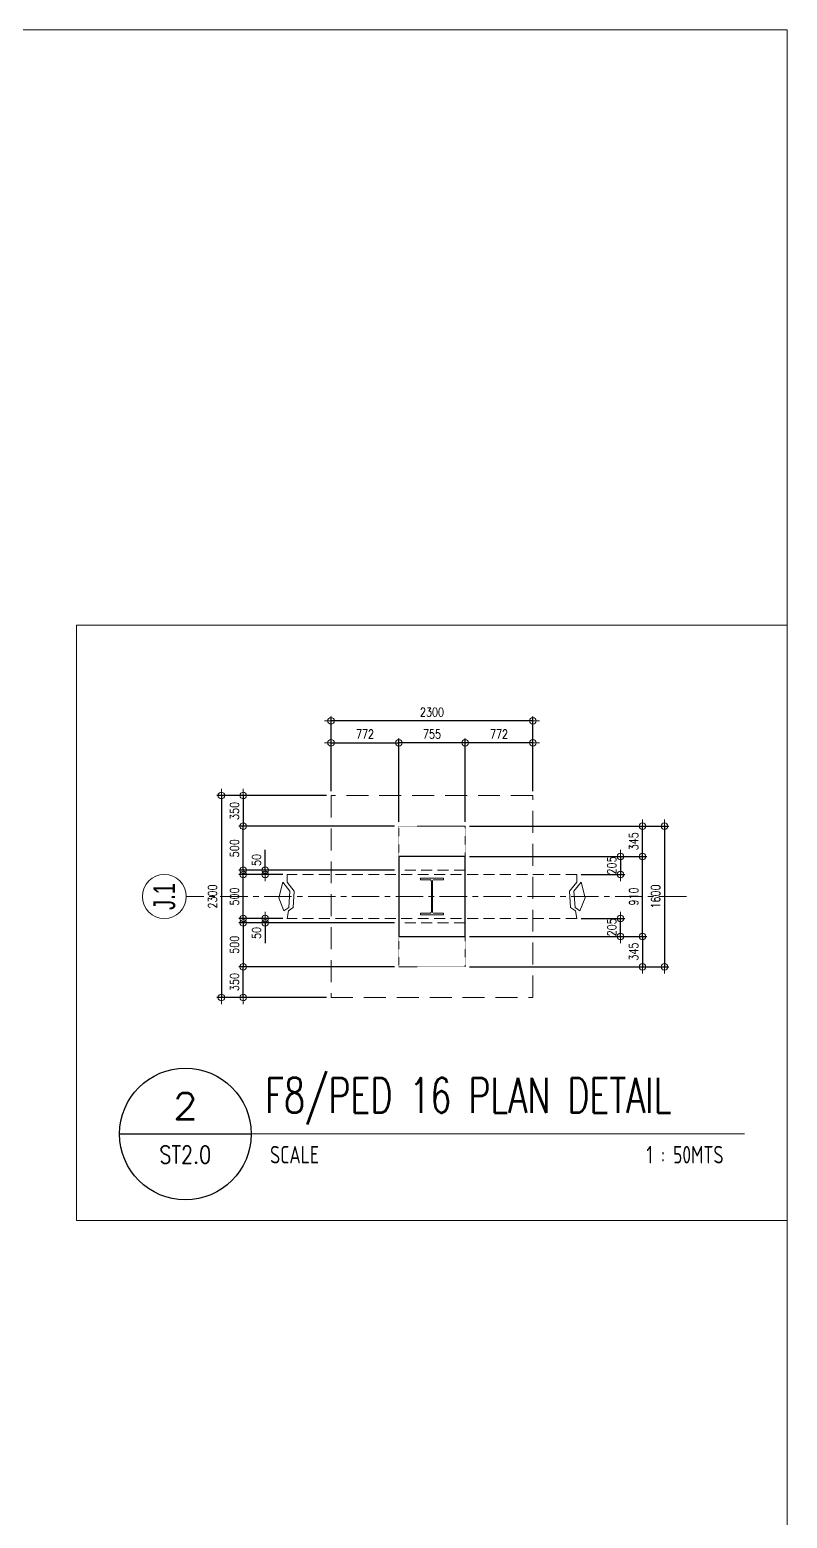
# Model space of a CAD drawing. Header units: millimetres. Extents: x 306431 to 569278, y -16030 to 119854.
# Drawn here: x 541204 to 549838, y 920 to 17870 of the extents above; entities that cross this region are included whole.
import ezdxf
from ezdxf.enums import TextEntityAlignment as Align

# ---------------------------------------------------------------- set-up
doc = ezdxf.new("R2010")
doc.units = ezdxf.units.MM
doc.header["$MEASUREMENT"] = 0
for name, pattern in [('CENTER', [2, 1.25, -0.25, 0.25, -0.25]), ('CENTER2', [28.575, 19.05, -3.175, 3.175, -3.175]), ('HIDDEN', [0.375, 0.25, -0.125])]:
    doc.linetypes.add(name, pattern=pattern)
doc.layers.get('0').update_dxf_attribs({"lineweight": 9})
for name, color, linetype, lineweight in [('A_LINE', 1, 'Continuous', 9), ('COLUMN', 7, 'Continuous', 13), ('GIRDER GIRT', 4, 'HIDDEN', 18), ('OUTLINE', 252, 'CENTER2', 9), ('PEDESTAL CONCRETE', 20, 'Continuous', 25), ('S-ANNO-DIMS', 252, 'Continuous', 5), ('S_foundation', 4, 'HIDDEN', 20), ('S_GRID LINES', 252, 'Continuous', 5), ('TEXT', 6, 'Continuous', 30)]:
    doc.layers.add(name, color=color, linetype=linetype, lineweight=lineweight)
doc.layers.add('S-DETL-GRID', color=62, linetype='Continuous', lineweight=9, plot=False)
doc.layers.add('TARGET-MAIN', color=1, linetype='Continuous')
doc.styles.add('240', font='simplex.shx', dxfattribs={"width": 0.8, "height": 40})
doc.styles.add('ARCHITEXT', font='architxt.shx', dxfattribs={"width": 0.85})
doc.styles.add('ARIALNW', font='ARIALN.TTF')
doc.styles.add('SIMPLEX', font='SIMPLEX.shx', dxfattribs={"width": 0.75, "height": 400})
doc.dimstyles.new('DIM_50', dxfattribs={"dimtxt": 100, "dimasz": 0.5, "dimexe": 50, "dimexo": 50, "dimgap": 50, "dimtad": 1, "dimdec": 0, "dimrnd": 1, "dimdsep": 46, "dimtxsty": '240', "dimblk1": 'ESCADIM_ARW', "dimblk2": 'ESCADIM_ARW', "dimsah": 1, "dimcen": 50, "dimclrd": 256, "dimclre": 256, "dimclrt": 52, "dimadec": 0, "dimazin": 0, "dimtfac": 1, "dimtdec": 0, "dimtofl": 0, "dimtmove": 0, "dimatfit": 3, "dimldrblk": 'ESCADIM_ARW', "dimfxl": 1, "dimtolj": 1, "dimtzin": 0, "dimarcsym": 0})

# ---------------------------------------------------------------- blocks, each defined once
blk = doc.blocks.new('ESCADIM_ARW')
at = {"color": 7}
blk.add_line((-150, 0), (150, 0), dxfattribs=at)
blk.add_circle((0, 0), 75, dxfattribs=at)
blk = doc.blocks.new('*D48')
at = {"layer": 'Defpoints', "color": 0, "transparency": 16777216}
for p in [(544638, 9150, 0), (543388, 6850), (544638, 6850, 0)]:
    blk.add_point(p, dxfattribs=at)
at = {"layer": 'S-ANNO-DIMS', "lineweight": -2, "transparency": 16777216}
for p, q in [((544588, 9150), (543338, 9150)), ((543388, 9150), (543388, 6851)), ((544588, 6850), (543338, 6850))]:
    blk.add_line(p, q, dxfattribs=at)
at = {"layer": 'S-ANNO-DIMS', "lineweight": -2, "transparency": 16777216, "xscale": 0.5, "yscale": 0.5, "zscale": 0.5}
for p, rotation in [((543388, 9150), 90), ((543388, 6850), 270)]:
    blk.add_blockref('ESCADIM_ARW', p, dxfattribs=dict(at, rotation=rotation))
at = {"layer": 'S-ANNO-DIMS', "color": 52, "transparency": 16777216, "insert": (543288, 8000), "char_height": 100, "attachment_point": 5, "rotation": 90, "style": '240'}
blk.add_mtext('\\A1;2300', dxfattribs=at)
blk = doc.blocks.new('*D49')
at = {"layer": 'Defpoints', "color": 0, "transparency": 16777216}
for p in [(543638, 8250), (544138, 8250, 0), (544138, 7750, 0)]:
    blk.add_point(p, dxfattribs=at)
at = {"layer": 'S-ANNO-DIMS', "lineweight": -2, "transparency": 16777216}
for p, q in [((544088, 8250), (543588, 8250)), ((543638, 7751), (543638, 8250)), ((544088, 7750), (543588, 7750))]:
    blk.add_line(p, q, dxfattribs=at)
at = {"layer": 'S-ANNO-DIMS', "lineweight": -2, "transparency": 16777216, "xscale": 0.5, "yscale": 0.5, "zscale": 0.5}
for p, rotation in [((543638, 8250), 90), ((543638, 7750), 270)]:
    blk.add_blockref('ESCADIM_ARW', p, dxfattribs=dict(at, rotation=rotation))
at = {"layer": 'S-ANNO-DIMS', "color": 52, "transparency": 16777216, "insert": (543538, 8000), "char_height": 100, "attachment_point": 5, "rotation": 90, "style": '240'}
blk.add_mtext('\\A1;500', dxfattribs=at)
blk = doc.blocks.new('*D50')
at = {"layer": 'Defpoints', "color": 0, "transparency": 16777216}
for p in [(544638, 10000), (544638, 9150), (546938, 9150, 0)]:
    blk.add_point(p, dxfattribs=at)
at = {"layer": 'S-ANNO-DIMS', "lineweight": -2, "transparency": 16777216}
for p, q in [((544638, 9200), (544638, 10050)), ((546938, 9200), (546938, 10050)), ((546938, 10000), (544639, 10000))]:
    blk.add_line(p, q, dxfattribs=at)
at = {"layer": 'S-ANNO-DIMS', "lineweight": -2, "transparency": 16777216, "xscale": 0.5, "yscale": 0.5, "zscale": 0.5, "rotation": 180}
blk.add_blockref('ESCADIM_ARW', (544638, 10000), dxfattribs=at)
at = {"layer": 'S-ANNO-DIMS', "lineweight": -2, "transparency": 16777216, "xscale": 0.5, "yscale": 0.5, "zscale": 0.5}
blk.add_blockref('ESCADIM_ARW', (546938, 10000), dxfattribs=at)
at = {"layer": 'S-ANNO-DIMS', "color": 52, "transparency": 16777216, "insert": (545788, 10100), "char_height": 100, "attachment_point": 5, "style": '240'}
blk.add_mtext('\\A1;2300', dxfattribs=at)
blk = doc.blocks.new('*D51')
at = {"layer": 'Defpoints', "color": 0, "transparency": 16777216}
for p in [(545411, 9750), (544638, 9150, 0), (545411, 8800, 0)]:
    blk.add_point(p, dxfattribs=at)
at = {"layer": 'S-ANNO-DIMS', "lineweight": -2, "transparency": 16777216}
for p, q in [((544638, 9200), (544638, 9800)), ((544639, 9750), (545410, 9750)), ((545411, 8850), (545411, 9800))]:
    blk.add_line(p, q, dxfattribs=at)
at = {"layer": 'S-ANNO-DIMS', "lineweight": -2, "transparency": 16777216, "xscale": 0.5, "yscale": 0.5, "zscale": 0.5, "rotation": 180}
blk.add_blockref('ESCADIM_ARW', (544638, 9750), dxfattribs=at)
at = {"layer": 'S-ANNO-DIMS', "lineweight": -2, "transparency": 16777216, "xscale": 0.5, "yscale": 0.5, "zscale": 0.5}
blk.add_blockref('ESCADIM_ARW', (545411, 9750), dxfattribs=at)
at = {"layer": 'S-ANNO-DIMS', "color": 52, "transparency": 16777216, "insert": (545025, 9850), "char_height": 100, "attachment_point": 5, "style": '240'}
blk.add_mtext('\\A1;772', dxfattribs=at)
blk = doc.blocks.new('*D52')
at = {"layer": 'Defpoints', "color": 0, "transparency": 16777216}
for p in [(543888, 7750), (544138, 7750, 0), (545411, 7700, 0)]:
    blk.add_point(p, dxfattribs=at)
at = {"layer": 'S-ANNO-DIMS', "lineweight": -2, "transparency": 16777216}
for p, q in [((544088, 7750), (543838, 7750)), ((545361, 7700), (543838, 7700)), ((543888, 7751), (543888, 7751)), ((543888, 7700), (543888, 7470))]:
    blk.add_line(p, q, dxfattribs=at)
at = {"layer": 'S-ANNO-DIMS', "lineweight": -2, "transparency": 16777216, "xscale": 0.5, "yscale": 0.5, "zscale": 0.5}
for p, rotation in [((543888, 7750), 270), ((543888, 7700), 90)]:
    blk.add_blockref('ESCADIM_ARW', p, dxfattribs=dict(at, rotation=rotation))
at = {"layer": 'S-ANNO-DIMS', "color": 52, "transparency": 16777216, "insert": (543788, 7584), "char_height": 100, "attachment_point": 5, "rotation": 90, "style": '240'}
blk.add_mtext('\\A1;50', dxfattribs=at)
blk = doc.blocks.new('*D53')
at = {"layer": 'Defpoints', "color": 0, "transparency": 16777216}
for p in [(545411, 7700, 0), (543638, 7200), (545411, 7200, 0)]:
    blk.add_point(p, dxfattribs=at)
at = {"layer": 'S-ANNO-DIMS', "lineweight": -2, "transparency": 16777216}
for p, q in [((545361, 7700), (543588, 7700)), ((543638, 7700), (543638, 7201)), ((545361, 7200), (543588, 7200))]:
    blk.add_line(p, q, dxfattribs=at)
at = {"layer": 'S-ANNO-DIMS', "lineweight": -2, "transparency": 16777216, "xscale": 0.5, "yscale": 0.5, "zscale": 0.5}
for p, rotation in [((543638, 7700), 90), ((543638, 7200), 270)]:
    blk.add_blockref('ESCADIM_ARW', p, dxfattribs=dict(at, rotation=rotation))
at = {"layer": 'S-ANNO-DIMS', "color": 52, "transparency": 16777216, "insert": (543538, 7450), "char_height": 100, "attachment_point": 5, "rotation": 90, "style": '240'}
blk.add_mtext('\\A1;500', dxfattribs=at)
blk = doc.blocks.new('*D54')
at = {"layer": 'Defpoints', "color": 0, "transparency": 16777216}
for p in [(543888, 8250), (544138, 8250, 0), (545411, 8300, 0)]:
    blk.add_point(p, dxfattribs=at)
at = {"layer": 'S-ANNO-DIMS', "lineweight": -2, "transparency": 16777216}
for p, q in [((543888, 8301), (543888, 8531)), ((545361, 8300), (543838, 8300)), ((544088, 8250), (543838, 8250)), ((543888, 8250), (543888, 8249))]:
    blk.add_line(p, q, dxfattribs=at)
at = {"layer": 'S-ANNO-DIMS', "lineweight": -2, "transparency": 16777216, "xscale": 0.5, "yscale": 0.5, "zscale": 0.5}
for p, rotation in [((543888, 8300), 270), ((543888, 8250), 90)]:
    blk.add_blockref('ESCADIM_ARW', p, dxfattribs=dict(at, rotation=rotation))
at = {"layer": 'S-ANNO-DIMS', "color": 52, "transparency": 16777216, "insert": (543788, 8416), "char_height": 100, "attachment_point": 5, "rotation": 90, "style": '240'}
blk.add_mtext('\\A1;50', dxfattribs=at)
blk = doc.blocks.new('*D55')
at = {"layer": 'Defpoints', "color": 0, "transparency": 16777216}
for p in [(543638, 8800), (545411, 8800, 0), (545411, 8300, 0)]:
    blk.add_point(p, dxfattribs=at)
at = {"layer": 'S-ANNO-DIMS', "lineweight": -2, "transparency": 16777216}
for p, q in [((545361, 8800), (543588, 8800)), ((543638, 8301), (543638, 8800)), ((545361, 8300), (543588, 8300))]:
    blk.add_line(p, q, dxfattribs=at)
at = {"layer": 'S-ANNO-DIMS', "lineweight": -2, "transparency": 16777216, "xscale": 0.5, "yscale": 0.5, "zscale": 0.5}
for p, rotation in [((543638, 8800), 90), ((543638, 8300), 270)]:
    blk.add_blockref('ESCADIM_ARW', p, dxfattribs=dict(at, rotation=rotation))
at = {"layer": 'S-ANNO-DIMS', "color": 52, "transparency": 16777216, "insert": (543538, 8550), "char_height": 100, "attachment_point": 5, "rotation": 90, "style": '240'}
blk.add_mtext('\\A1;500', dxfattribs=at)
blk = doc.blocks.new('*D56')
at = {"layer": 'Defpoints', "color": 0, "transparency": 16777216}
for p in [(545411, 9750), (545411, 8800, 0), (546166, 8800, 0)]:
    blk.add_point(p, dxfattribs=at)
at = {"layer": 'S-ANNO-DIMS', "lineweight": -2, "transparency": 16777216}
for p, q in [((545411, 8850), (545411, 9800)), ((546165, 9750), (545411, 9750)), ((546166, 8850), (546166, 9800))]:
    blk.add_line(p, q, dxfattribs=at)
at = {"layer": 'S-ANNO-DIMS', "lineweight": -2, "transparency": 16777216, "xscale": 0.5, "yscale": 0.5, "zscale": 0.5, "rotation": 180}
blk.add_blockref('ESCADIM_ARW', (545411, 9750), dxfattribs=at)
at = {"layer": 'S-ANNO-DIMS', "lineweight": -2, "transparency": 16777216, "xscale": 0.5, "yscale": 0.5, "zscale": 0.5}
blk.add_blockref('ESCADIM_ARW', (546166, 9750), dxfattribs=at)
at = {"layer": 'S-ANNO-DIMS', "color": 52, "transparency": 16777216, "insert": (545788, 9850), "char_height": 100, "attachment_point": 5, "style": '240'}
blk.add_mtext('\\A1;755', dxfattribs=at)
blk = doc.blocks.new('*D57')
at = {"layer": 'Defpoints', "color": 0, "transparency": 16777216}
for p in [(546166, 9750), (546938, 9150, 0), (546166, 8800, 0)]:
    blk.add_point(p, dxfattribs=at)
at = {"layer": 'S-ANNO-DIMS', "lineweight": -2, "transparency": 16777216}
for p, q in [((546166, 8850), (546166, 9800)), ((546938, 9750), (546166, 9750)), ((546938, 9200), (546938, 9800))]:
    blk.add_line(p, q, dxfattribs=at)
at = {"layer": 'S-ANNO-DIMS', "lineweight": -2, "transparency": 16777216, "xscale": 0.5, "yscale": 0.5, "zscale": 0.5, "rotation": 180}
blk.add_blockref('ESCADIM_ARW', (546166, 9750), dxfattribs=at)
at = {"layer": 'S-ANNO-DIMS', "lineweight": -2, "transparency": 16777216, "xscale": 0.5, "yscale": 0.5, "zscale": 0.5}
blk.add_blockref('ESCADIM_ARW', (546938, 9750), dxfattribs=at)
at = {"layer": 'S-ANNO-DIMS', "color": 52, "transparency": 16777216, "insert": (546552, 9850), "char_height": 100, "attachment_point": 5, "style": '240'}
blk.add_mtext('\\A1;772', dxfattribs=at)
blk = doc.blocks.new('*D60')
at = {"layer": 'Defpoints', "color": 0, "transparency": 16777216}
for p in [(546166, 8800, 0), (546166, 7200, 0), (548438, 7200)]:
    blk.add_point(p, dxfattribs=at)
at = {"layer": 'S-ANNO-DIMS', "lineweight": -2, "transparency": 16777216}
for p, q in [((546216, 8800), (548488, 8800)), ((548438, 8800), (548438, 7201)), ((546216, 7200), (548488, 7200))]:
    blk.add_line(p, q, dxfattribs=at)
at = {"layer": 'S-ANNO-DIMS', "lineweight": -2, "transparency": 16777216, "xscale": 0.5, "yscale": 0.5, "zscale": 0.5}
for p, rotation in [((548438, 8800), 90), ((548438, 7200), 270)]:
    blk.add_blockref('ESCADIM_ARW', p, dxfattribs=dict(at, rotation=rotation))
at = {"layer": 'S-ANNO-DIMS', "color": 52, "transparency": 16777216, "insert": (548338, 8000), "char_height": 100, "attachment_point": 5, "rotation": 90, "style": '240'}
blk.add_mtext('\\A1;1600', dxfattribs=at)
blk = doc.blocks.new('*D58')
at = {"layer": 'Defpoints', "color": 0, "transparency": 16777216}
for p in [(546166, 8455, 0), (547438, 8250, 0), (547938, 8250)]:
    blk.add_point(p, dxfattribs=at)
at = {"layer": 'S-ANNO-DIMS', "lineweight": -2, "transparency": 16777216}
for p, q in [((546216, 8455), (547988, 8455)), ((547938, 8455), (547938, 8251)), ((547488, 8250), (547988, 8250))]:
    blk.add_line(p, q, dxfattribs=at)
at = {"layer": 'S-ANNO-DIMS', "lineweight": -2, "transparency": 16777216, "xscale": 0.5, "yscale": 0.5, "zscale": 0.5}
for p, rotation in [((547938, 8455), 90), ((547938, 8250), 270)]:
    blk.add_blockref('ESCADIM_ARW', p, dxfattribs=dict(at, rotation=rotation))
at = {"layer": 'S-ANNO-DIMS', "color": 52, "transparency": 16777216, "insert": (547838, 8353), "char_height": 100, "attachment_point": 5, "rotation": 90, "style": '240'}
blk.add_mtext('\\A1;205', dxfattribs=at)
blk = doc.blocks.new('*D59')
at = {"layer": 'Defpoints', "color": 0, "transparency": 16777216}
for p in [(546166, 8800, 0), (548188, 8800), (546166, 8455, 0)]:
    blk.add_point(p, dxfattribs=at)
at = {"layer": 'S-ANNO-DIMS', "lineweight": -2, "transparency": 16777216}
for p, q in [((546216, 8800), (548238, 8800)), ((548188, 8456), (548188, 8800)), ((546216, 8455), (548238, 8455))]:
    blk.add_line(p, q, dxfattribs=at)
at = {"layer": 'S-ANNO-DIMS', "lineweight": -2, "transparency": 16777216, "xscale": 0.5, "yscale": 0.5, "zscale": 0.5}
for p, rotation in [((548188, 8800), 90), ((548188, 8455), 270)]:
    blk.add_blockref('ESCADIM_ARW', p, dxfattribs=dict(at, rotation=rotation))
at = {"layer": 'S-ANNO-DIMS', "color": 52, "transparency": 16777216, "insert": (548088, 8628), "char_height": 100, "attachment_point": 5, "rotation": 90, "style": '240'}
blk.add_mtext('\\A1;345', dxfattribs=at)
blk = doc.blocks.new('*D61')
at = {"layer": 'Defpoints', "color": 0, "transparency": 16777216}
for p in [(547438, 7750, 0), (547938, 7750), (546166, 7545, 0)]:
    blk.add_point(p, dxfattribs=at)
at = {"layer": 'S-ANNO-DIMS', "lineweight": -2, "transparency": 16777216}
for p, q in [((547488, 7750), (547988, 7750)), ((547938, 7546), (547938, 7750)), ((546216, 7545), (547988, 7545))]:
    blk.add_line(p, q, dxfattribs=at)
at = {"layer": 'S-ANNO-DIMS', "lineweight": -2, "transparency": 16777216, "xscale": 0.5, "yscale": 0.5, "zscale": 0.5}
for p, rotation in [((547938, 7750), 90), ((547938, 7545), 270)]:
    blk.add_blockref('ESCADIM_ARW', p, dxfattribs=dict(at, rotation=rotation))
at = {"layer": 'S-ANNO-DIMS', "color": 52, "transparency": 16777216, "insert": (547838, 7648), "char_height": 100, "attachment_point": 5, "rotation": 90, "style": '240'}
blk.add_mtext('\\A1;205', dxfattribs=at)
blk = doc.blocks.new('*D62')
at = {"layer": 'Defpoints', "color": 0, "transparency": 16777216}
for p in [(546166, 7545, 0), (546166, 7200, 0), (548188, 7200)]:
    blk.add_point(p, dxfattribs=at)
at = {"layer": 'S-ANNO-DIMS', "lineweight": -2, "transparency": 16777216}
for p, q in [((546216, 7545), (548238, 7545)), ((548188, 7545), (548188, 7201)), ((546216, 7200), (548238, 7200))]:
    blk.add_line(p, q, dxfattribs=at)
at = {"layer": 'S-ANNO-DIMS', "lineweight": -2, "transparency": 16777216, "xscale": 0.5, "yscale": 0.5, "zscale": 0.5}
for p, rotation in [((548188, 7545), 90), ((548188, 7200), 270)]:
    blk.add_blockref('ESCADIM_ARW', p, dxfattribs=dict(at, rotation=rotation))
at = {"layer": 'S-ANNO-DIMS', "color": 52, "transparency": 16777216, "insert": (548088, 7373), "char_height": 100, "attachment_point": 5, "rotation": 90, "style": '240'}
blk.add_mtext('\\A1;345', dxfattribs=at)
blk = doc.blocks.new('*D63')
at = {"layer": 'Defpoints', "color": 0, "transparency": 16777216}
for p in [(546166, 8455, 0), (548188, 8455), (546166, 7545, 0)]:
    blk.add_point(p, dxfattribs=at)
at = {"layer": 'S-ANNO-DIMS', "lineweight": -2, "transparency": 16777216}
for p, q in [((546216, 8455), (548238, 8455)), ((548188, 7546), (548188, 8455)), ((546216, 7545), (548238, 7545))]:
    blk.add_line(p, q, dxfattribs=at)
at = {"layer": 'S-ANNO-DIMS', "lineweight": -2, "transparency": 16777216, "xscale": 0.5, "yscale": 0.5, "zscale": 0.5}
for p, rotation in [((548188, 8455), 90), ((548188, 7545), 270)]:
    blk.add_blockref('ESCADIM_ARW', p, dxfattribs=dict(at, rotation=rotation))
at = {"layer": 'S-ANNO-DIMS', "color": 52, "transparency": 16777216, "insert": (548088, 8000), "char_height": 100, "attachment_point": 5, "rotation": 90, "style": '240'}
blk.add_mtext('\\A1;910', dxfattribs=at)
blk = doc.blocks.new('*D64')
at = {"layer": 'Defpoints', "color": 0, "transparency": 16777216}
for p in [(543638, 7200), (545411, 7200, 0), (544638, 6850, 0)]:
    blk.add_point(p, dxfattribs=at)
at = {"layer": 'S-ANNO-DIMS', "lineweight": -2, "transparency": 16777216}
for p, q in [((545361, 7200), (543588, 7200)), ((543638, 6851), (543638, 7200)), ((544588, 6850), (543588, 6850))]:
    blk.add_line(p, q, dxfattribs=at)
at = {"layer": 'S-ANNO-DIMS', "lineweight": -2, "transparency": 16777216, "xscale": 0.5, "yscale": 0.5, "zscale": 0.5}
for p, rotation in [((543638, 7200), 90), ((543638, 6850), 270)]:
    blk.add_blockref('ESCADIM_ARW', p, dxfattribs=dict(at, rotation=rotation))
at = {"layer": 'S-ANNO-DIMS', "color": 52, "transparency": 16777216, "insert": (543538, 7025), "char_height": 100, "attachment_point": 5, "rotation": 90, "style": '240'}
blk.add_mtext('\\A1;350', dxfattribs=at)
blk = doc.blocks.new('*D65')
at = {"layer": 'Defpoints', "color": 0, "transparency": 16777216}
for p in [(544638, 9150, 0), (543638, 8800), (545411, 8800, 0)]:
    blk.add_point(p, dxfattribs=at)
at = {"layer": 'S-ANNO-DIMS', "lineweight": -2, "transparency": 16777216}
for p, q in [((544588, 9150), (543588, 9150)), ((543638, 9150), (543638, 8801)), ((545361, 8800), (543588, 8800))]:
    blk.add_line(p, q, dxfattribs=at)
at = {"layer": 'S-ANNO-DIMS', "lineweight": -2, "transparency": 16777216, "xscale": 0.5, "yscale": 0.5, "zscale": 0.5}
for p, rotation in [((543638, 9150), 90), ((543638, 8800), 270)]:
    blk.add_blockref('ESCADIM_ARW', p, dxfattribs=dict(at, rotation=rotation))
at = {"layer": 'S-ANNO-DIMS', "color": 52, "transparency": 16777216, "insert": (543538, 8975), "char_height": 100, "attachment_point": 5, "rotation": 90, "style": '240'}
blk.add_mtext('\\A1;350', dxfattribs=at)
blk = doc.blocks.new('TARGET-DWGLABEL')
at = {"layer": 'TARGET-MAIN'}
blk.add_line((-7.5, 0), (7.5, 0), dxfattribs=at)
blk.add_circle((0, 0), 7.5, dxfattribs=at)
at = {"layer": 'TARGET-MAIN', "color": 2, "style": 'ARCHITEXT', "width": 0.85}
blk.add_text('SCALE', height=2, dxfattribs=at).set_placement((9.66, -2.36), align=Align.MIDDLE_LEFT)
at = {"layer": 'TARGET-MAIN', "color": 6, "style": 'ARCHITEXT', "width": 0.85}
blk.add_attdef('DRAWING_TITLE', text='', height=5, dxfattribs=at).set_placement((9.08, 4.41), align=Align.MIDDLE_LEFT)
at = {"layer": 'TARGET-MAIN', "color": 4, "style": 'ARCHITEXT', "width": 0.85}
blk.add_attdef('DWG_NO.', text='', height=3, dxfattribs=at).set_placement((0, 3.17), align=Align.MIDDLE_CENTER)
at = {"layer": 'TARGET-MAIN', "color": 3, "style": 'ARCHITEXT', "width": 0.85}
blk.add_attdef('SHT_NO.', text='', height=2, dxfattribs=at).set_placement((-0.02, -2.36), align=Align.MIDDLE_CENTER)
at = {"layer": 'TARGET-MAIN', "color": 2, "style": 'ARCHITEXT', "width": 0.85}
blk.add_attdef('SCALE', text='', height=2, dxfattribs=at).set_placement((69.6, -2.36), align=Align.MIDDLE_RIGHT)

msp = doc.modelspace()

# ---------------------------------------------------------------- linework, layer by layer
msp.add_circle((542738.3, 8000, 0), 250)
at = {"layer": 'A_LINE', "color": 1}
msp.add_line((542228, 5295.6, 0), (549351.6, 5295.6, 0), dxfattribs=at)
at = {"layer": 'COLUMN', "color": 7, "ltscale": 0.05, "elevation": 0}
msp.add_lwpolyline([(545788.3, 7790.2), (545919, 7790.2), (545919, 7809.5), (545811.2, 7809.5, -0.4142136), (545794, 7826.7), (545794, 8173.3, -0.4142136), (545811.2, 8190.5), (545919, 8190.5), (545919, 8209.8), (545657.5, 8209.8), (545657.5, 8190.5), (545765.3, 8190.5, -0.4142136), (545782.5, 8173.3), (545782.5, 7826.7, -0.4142136), (545765.3, 7809.5), (545657.5, 7809.5), (545657.5, 7790.2), (545788.3, 7790.2)], format="xyb", dxfattribs=at)
at = {"layer": 'GIRDER GIRT', "linetype": 'HIDDEN', "ltscale": 500}
for p, q in [((547438.3, 8250, 0), (544138.3, 8250, 0)), ((547438.3, 7750, 0), (544138.3, 7750, 0))]:
    msp.add_line(p, q, dxfattribs=at)
at = {"layer": 'GIRDER GIRT', "linetype": 'HIDDEN', "ltscale": 1000, "elevation": 0}
for points in [[(544041.6, 7983), (544088.3, 8162.1), (544169.8, 8059.3), (544157.2, 7873.8), (544102, 7838.7), (544041.6, 7983)], [(544138.3, 8250), (544138.3, 8162.1), (544219.8, 8059.3), (544207.2, 7873.8), (544152, 7838.7), (544138.3, 7750)], [(547438.3, 8250), (547438.3, 8162.1), (547356.8, 8059.3), (547369.3, 7873.8), (547424.5, 7838.7), (547438.3, 7750)], [(547534.9, 7983), (547488.3, 8162.1), (547406.8, 8059.3), (547419.3, 7873.8), (547474.5, 7838.7), (547534.9, 7983)]]:
    msp.add_lwpolyline(points, dxfattribs=at)
at = {"layer": 'OUTLINE', "linetype": 'HIDDEN', "ltscale": 500}
for p, q in [((546165.8, 8300, 0), (545410.8, 8300, 0)), ((546165.8, 7700, 0), (545410.8, 7700, 0))]:
    msp.add_line(p, q, dxfattribs=at)
at = {"layer": 'PEDESTAL CONCRETE', "ltscale": 0.05, "elevation": 0}
msp.add_lwpolyline([(546165.8, 8455), (545410.8, 8455), (545410.8, 7545), (546165.8, 7545)], close=True, dxfattribs=at)
at = {"layer": 'S-DETL-GRID', "color": 252, "elevation": 0}
msp.add_lwpolyline([(501238.3, 17870), (549838.3, 17870), (549838.3, -16030), (501238.3, -16030)], close=True, dxfattribs=at)
at = {"layer": 'S-DETL-GRID', "elevation": 0}
msp.add_lwpolyline([(541738.3, 11090), (549838.3, 11090), (549838.3, 4310), (541738.3, 4310)], close=True, dxfattribs=at)
at = {"layer": 'S_foundation', "color": 6, "ltscale": 1000, "elevation": 0}
msp.add_lwpolyline([(544638.3, 6850), (546938.3, 6850), (546938.3, 9150), (544638.3, 9150)], close=True, dxfattribs=at)
at = {"layer": 'S_foundation', "ltscale": 0.05, "elevation": 0}
msp.add_lwpolyline([(546165.8, 8800), (545410.8, 8800), (545410.8, 7200), (546165.8, 7200)], close=True, dxfattribs=at)
at = {"layer": 'S_GRID LINES', "linetype": 'CENTER', "ltscale": 250}
msp.add_line((548688.3, 8000, 0), (542988.3, 8000, 0), dxfattribs=at)

# ---------------------------------------------------------------- block references
at = {"layer": 'TARGET-MAIN', "color": 1}
ref = msp.add_blockref('TARGET-DWGLABEL', (542978, 5295.6, 0), dxfattribs=dict(at, xscale=100, yscale=100, zscale=100))
ref.add_attrib('DWG_NO.', '2', dxfattribs={"color": 4, "height": 300, "style": 'SIMPLEX', "width": 1.1}).set_placement((542978, 5612.9, 0), align=Align.MIDDLE_CENTER)
ref.add_attrib('SHT_NO.', 'ST2.0', dxfattribs={"color": 3, "height": 200, "style": 'SIMPLEX', "width": 0.8}).set_placement((542976.5, 5060, 0), align=Align.MIDDLE_CENTER)
ref.add_attrib('DRAWING_TITLE', 'F8/PED 16 PLAN DETAIL', dxfattribs={"color": 5, "height": 400, "style": 'SIMPLEX', "width": 0.7}).set_placement((543885.9, 5736.2, 0), align=Align.MIDDLE_LEFT)
ref.add_attrib('SCALE', '1 : 50MTS', dxfattribs={"color": 2, "height": 200, "style": 'ARCHITEXT', "width": 0.85}).set_placement((549111.8, 5060, 0), align=Align.MIDDLE_RIGHT)

# ---------------------------------------------------------------- texts
at = {"layer": 'TEXT', "insert": (542738.3, 8000, 0), "char_height": 250, "width": 1698.212, "attachment_point": 5, "rotation": 90, "style": 'ARIALNW'}
msp.add_mtext('{\\W0.8;J.1}', dxfattribs=at)

# ---------------------------------------------------------------- dimensions: what is measured, and where the dimension line sits
at = {"layer": 'S-ANNO-DIMS'}
for base, p1, p2, angle, picture, middle in [((544638.3, 10000, 0), (546938.3, 9150, 0), (544638.3, 9150, 0), 180, '*D50', (545788.3, 10100, 0)), ((545410.8, 9750, 0), (546165.8, 8800, 0), (545410.8, 8800, 0), 180, '*D56', (545788.3, 9850, 0)), ((546165.7565117, 9750.0268762, 0.0000488), (546938.2565117, 9150.0268762, 0.0000437), (546165.7565117, 8800.0268762, 0.0000398), 180, '*D57', (546552.0065117, 9850.0268762, 0.0000488)), ((543388.3, 6850, 0), (544638.3, 9150, 0), (544638.3, 6850, 0), 270, '*D48', (543288.3, 8000, 0)), ((543638.3, 8800, 0), (544638.3, 9150, 0), (545410.8, 8800, 0), 90, '*D65', (543538.3, 8975, 0)), ((543638.3, 8800, 0), (545410.8, 8300, 0), (545410.8, 8800, 0), 270, '*D55', (543538.3, 8550, 0)), ((548438.3, 7200, 0), (546165.8, 8800, 0), (546165.8, 7200, 0), 270, '*D60', (548338.3, 8000, 0)), ((548188.3, 8800, 0), (546165.8, 8455, 0), (546165.8, 8800, 0), 270, '*D59', (548088.3, 8627.5, 0)), ((548188.3, 8455, 0), (546165.8, 7545, 0), (546165.8, 8455, 0), 270, '*D63', (548088.3, 8000, 0)), ((543638.3, 8250, 0), (544138.3, 7750, 0), (544138.3, 8250, 0), 90, '*D49', (543538.3, 8000, 0)), ((543638.3, 7200, 0), (545410.8, 7700, 0), (545410.8, 7200, 0), 90, '*D53', (543538.3, 7450, 0)), ((548188.3, 7200, 0), (546165.8, 7545, 0), (546165.8, 7200, 0), 90, '*D62', (548088.3, 7372.5, 0)), ((543638.3, 7200, 0), (544638.3, 6850, 0), (545410.8, 7200, 0), 270, '*D64', (543538.3, 7025, 0))]:
    dim = msp.add_linear_dim(base=base, p1=p1, p2=p2, angle=angle, dimstyle='DIM_50', dxfattribs=at)
    dim.commit()
    dim.dimension.update_dxf_attribs({"geometry": picture, "text_midpoint": middle})
dim = msp.add_linear_dim(base=(545410.7565117, 9750.0268762, 0.0000488), p1=(544638.2565117, 9150.0268762, 0.0000437), p2=(545410.7565117, 8800.0268762, 0.0000398), dimstyle='DIM_50', dxfattribs=at)
dim.commit()
dim.dimension.update_dxf_attribs({"geometry": '*D51', "text_midpoint": (545024.5065117, 9850.0268762, 0.0000488)})
for base, p1, p2, angle, picture, middle in [((543888.3, 8250, 0), (545410.8, 8300, 0), (544138.3, 8250, 0), 270, '*D54', (543888.3, 8415.8, 0)), ((547938.3, 8250, 0), (546165.8, 8455, 0), (547438.3, 8250, 0), 270, '*D58', (547938.3, 8352.5, 0)), ((543888.3, 7750, 0), (545410.8, 7700, 0), (544138.3, 7750, 0), 90, '*D52', (543888.3, 7584.3, 0)), ((547938.3, 7750, 0), (546165.8, 7545, 0), (547438.3, 7750, 0), 90, '*D61', (547938.3, 7647.5, 0))]:
    dim = msp.add_linear_dim(base=base, p1=p1, p2=p2, angle=angle, dimstyle='DIM_50', dxfattribs=at)
    dim.commit()
    dim.dimension.update_dxf_attribs({"geometry": picture, "text_midpoint": middle, "dimtype": 160})

doc.saveas('drawing.dxf')
